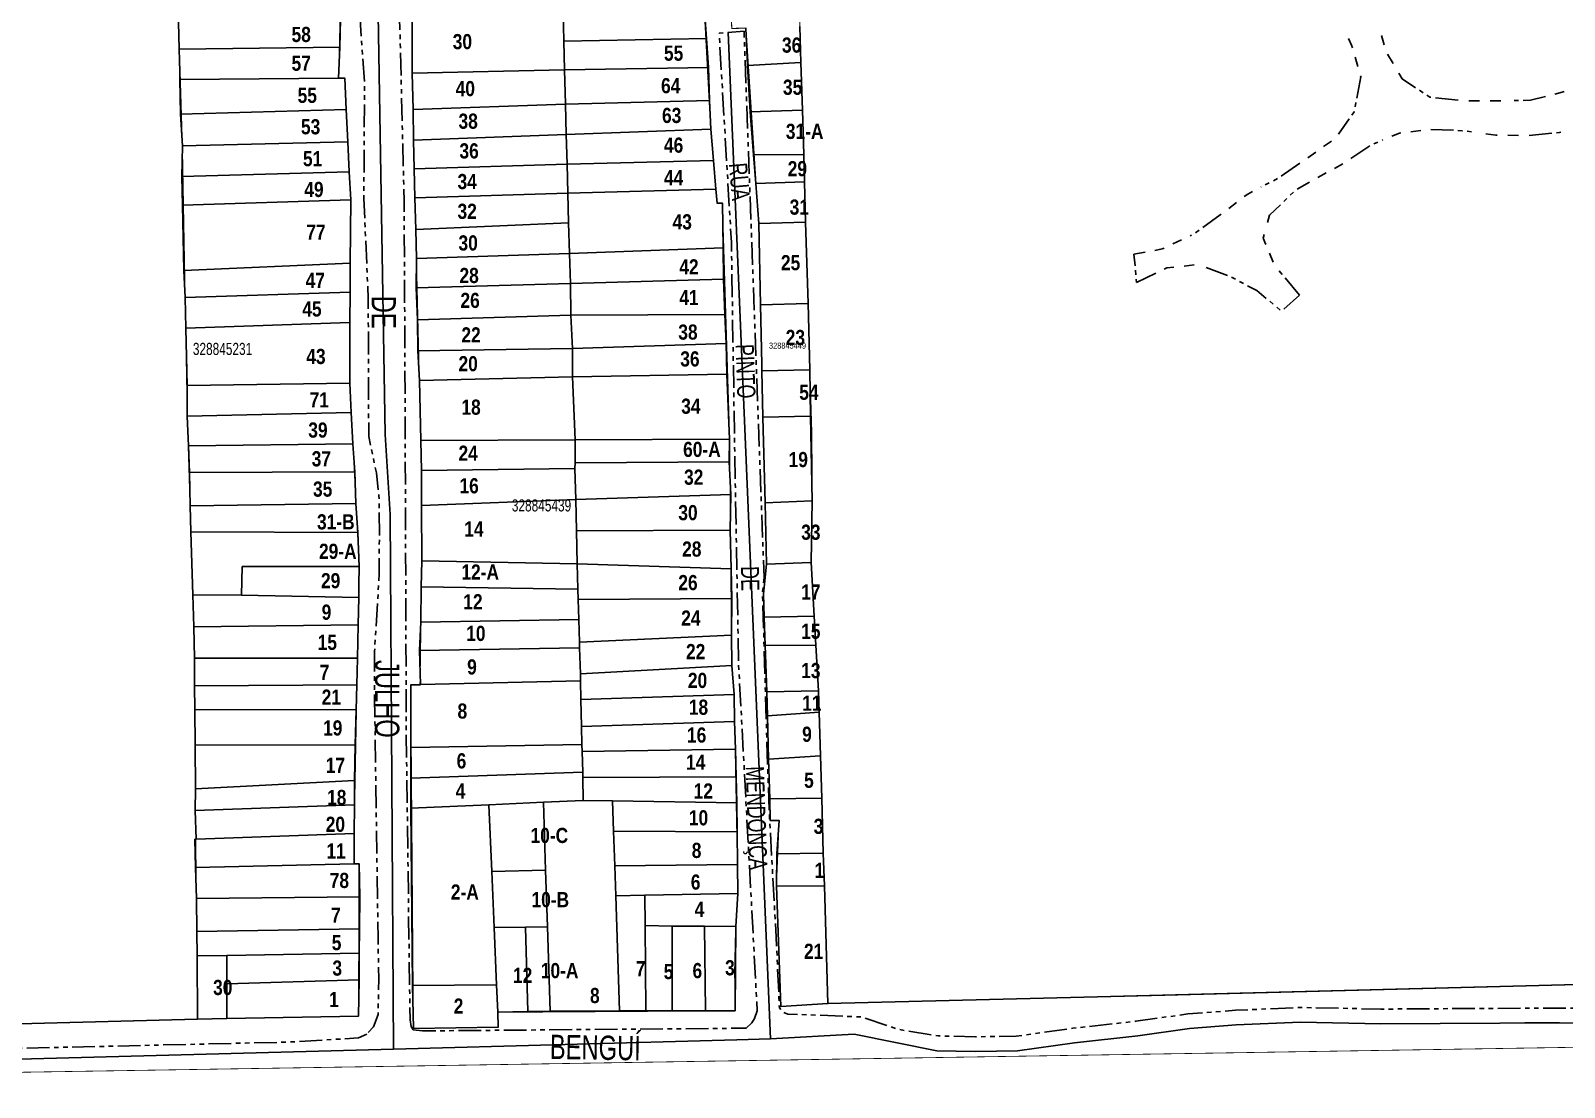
# Model space of a CAD drawing. Extents: x 204381 to 207261, y 4847713 to 4851061.
# Drawn here: x 205369 to 205622, y 4848431.2 to 4848605.4 of the extents above; entities that cross this region are included whole.
import ezdxf
from ezdxf.enums import TextEntityAlignment as Align

# ---------------------------------------------------------------- set-up
doc = ezdxf.new("R2010")
doc.units = 0
doc.header["$LTSCALE"] = 1.5
doc.header["$MEASUREMENT"] = 0
doc.linetypes.add('PHANTOMX2', pattern=[5, 2.5, -0.5, 0.5, -0.5, 0.5, -0.5])
for name, color, linetype in [('CD-MALHA-LOTES', 40, 'CONTINUOUS'), ('CD_TXT_QUADRA', 7, 'CONTINUOUS'), ('LM-LIM-SETOR-FISCAL', 7, 'CONTINUOUS'), ('RU-QUADRAS', 210, 'CONTINUOUS'), ('SV-EIXO-ROD-ESTR', 7, 'CONTINUOUS'), ('SV-EIXO-RUA-N-PAV', 6, 'CONTINUOUS'), ('SV-EST-M-N-PAV', 1, 'PHANTOMX2'), ('SV-RUA-NAO-PAV-S-GUIA-C-GUIA', 7, 'PHANTOMX2'), ('SV-TXT-EST-M-N-PAV', 7, 'CONTINUOUS'), ('SV-TXT-RUA-N-PAV-S-GUIA-C-GUIA', 7, 'CONTINUOUS'), ('Th_NmrPort', 7, 'CONTINUOUS')]:
    doc.layers.add(name, color=color, linetype=linetype)
doc.styles.add('3288-45-2D_TXT$0$ARIAL', font='ARIAL.TTF')
doc.styles.add('ARIAL', font='ARIAL.TTF')
doc.styles.get("Standard").update_dxf_attribs({"font": 'swisscbo.ttf'})
doc.linetypes.add('Limite', pattern='A,20,-3,[130,ltypeshp.shx,S=6.35,R=0,X=0,Y=0],-3,20', length=46)

msp = doc.modelspace()

# ---------------------------------------------------------------- linework, layer by layer
at = {"layer": 'CD-MALHA-LOTES', "linetype": 'Continuous'}
msp.add_line((205396.32, 4848472.1), (205396.15, 4848472.09), dxfattribs=at)
for points in [[(205456.86, 4848608.77), (205456.99, 4848603.72)], [(205480.54, 4848604.14), (205480.13, 4848609.48)], [(205393.42, 4848606.85), (205393.53, 4848602.36)], [(205420.07, 4848602.71), (205420.17, 4848607.27)], [(205431.96, 4848608.1), (205432, 4848598.44)], [(205496.11, 4848600.2), (205495.93, 4848606.14)], [(205480.54, 4848604.14), (205456.99, 4848603.72)], [(205456.99, 4848603.72), (205457.12, 4848598.97)], [(205480.85, 4848599.36), (205480.54, 4848604.14)], [(205487.04, 4848605.87), (205487.31, 4848599.69)], [(205393.53, 4848602.36), (205420.07, 4848602.71)], [(205393.53, 4848602.36), (205393.63, 4848598.66)], [(205419.85, 4848597.6), (205420.07, 4848602.71)], [(205393.63, 4848598.66), (205393.63, 4848597.4)], [(205457.12, 4848598.97), (205432, 4848598.44)], [(205432, 4848598.44), (205432.13, 4848592.46)], [(205457.12, 4848598.97), (205480.85, 4848599.36)], [(205457.26, 4848593.33), (205457.12, 4848598.97)], [(205481.04, 4848593.94), (205480.85, 4848599.36)], [(205496.11, 4848600.2), (205487.31, 4848599.69)], [(205487.31, 4848599.69), (205487.76, 4848592.04)], [(205496.34, 4848592.35), (205496.11, 4848600.2)], [(205393.63, 4848597.4), (205419.85, 4848597.6)], [(205393.63, 4848597.4), (205393.76, 4848591.69)], [(205420.87, 4848597.59), (205419.85, 4848597.6)], [(205421.08, 4848592.41), (205420.87, 4848597.59)], [(205432.13, 4848592.46), (205457.26, 4848593.33)], [(205457.26, 4848593.33), (205481.04, 4848593.94)], [(205457.39, 4848588.32), (205457.26, 4848593.33)], [(205481.22, 4848589.2), (205481.04, 4848593.94)], [(205421.08, 4848592.41), (205393.76, 4848591.69)], [(205393.76, 4848591.69), (205394.07, 4848586.46)], [(205421.34, 4848587.1), (205421.08, 4848592.41)], [(205432.13, 4848592.46), (205432.21, 4848587.37)], [(205496.34, 4848592.35), (205487.76, 4848592.04)], [(205487.76, 4848592.04), (205488.3, 4848584.94)], [(205496.56, 4848584.99), (205496.34, 4848592.35)], [(205432.21, 4848587.37), (205457.39, 4848588.32)], [(205457.39, 4848588.32), (205481.22, 4848589.2)], [(205457.39, 4848588.32), (205457.52, 4848583.42)], [(205481.67, 4848584.01), (205481.22, 4848589.2)], [(205394.07, 4848586.46), (205394, 4848581.38)], [(205394.07, 4848586.46), (205421.34, 4848587.1)], [(205421.59, 4848582.13), (205421.34, 4848587.1)], [(205432.21, 4848587.37), (205432.32, 4848582.66)], [(205432.32, 4848582.66), (205457.52, 4848583.42)], [(205457.52, 4848583.42), (205481.67, 4848584.01)], [(205457.64, 4848578.61), (205457.52, 4848583.42)], [(205482.07, 4848579.29), (205481.67, 4848584.01)], [(205496.56, 4848584.99), (205488.3, 4848584.94)], [(205488.3, 4848584.94), (205488.65, 4848580.24)], [(205496.69, 4848580.48), (205496.56, 4848584.99)], [(205394, 4848581.38), (205421.59, 4848582.13)], [(205394, 4848581.38), (205394.11, 4848576.64)], [(205421.84, 4848577.51), (205421.59, 4848582.13)], [(205432.32, 4848582.66), (205432.44, 4848577.89)], [(205432.44, 4848577.89), (205457.64, 4848578.61)], [(205457.64, 4848578.61), (205482.07, 4848579.29)], [(205457.78, 4848573.75), (205457.64, 4848578.61)], [(205482.3, 4848576.96), (205482.07, 4848579.29)], [(205496.69, 4848580.48), (205488.65, 4848580.24)], [(205488.65, 4848580.24), (205489.14, 4848573.61)], [(205496.88, 4848573.84), (205496.69, 4848580.48)], [(205394.11, 4848576.64), (205421.84, 4848577.51)], [(205394.11, 4848576.64), (205394.32, 4848565.86)], [(205421.75, 4848567.08), (205421.84, 4848577.51)], [(205432.44, 4848577.89), (205432.56, 4848572.65)], [(205483.15, 4848576.98), (205482.3, 4848576.96)], [(205483.29, 4848569.63), (205483.15, 4848576.98)], [(205432.56, 4848572.65), (205457.78, 4848573.75)], [(205457.92, 4848568.69), (205457.78, 4848573.75)], [(205496.88, 4848573.84), (205489.14, 4848573.61)], [(205489.14, 4848573.61), (205489.44, 4848560.2)], [(205497.28, 4848560.44), (205496.88, 4848573.84)], [(205432.56, 4848572.65), (205432.68, 4848567.85)], [(205432.68, 4848567.85), (205457.92, 4848568.69)], [(205483.29, 4848569.63), (205457.92, 4848568.69)], [(205457.92, 4848568.69), (205458.11, 4848563.74)], [(205483.36, 4848564.47), (205483.29, 4848569.63)], [(205394.32, 4848565.86), (205421.75, 4848567.08)], [(205394.32, 4848565.86), (205394.53, 4848561.43)], [(205421.75, 4848562.32), (205421.75, 4848567.08)], [(205432.68, 4848567.85), (205432.66, 4848563.02)], [(205432.66, 4848563.02), (205458.11, 4848563.74)], [(205432.66, 4848563.02), (205432.85, 4848557.77)], [(205458.11, 4848563.74), (205483.36, 4848564.47)], [(205458.17, 4848558.5), (205458.11, 4848563.74)], [(205483.56, 4848558.63), (205483.36, 4848564.47)], [(205394.53, 4848561.43), (205421.75, 4848562.32)], [(205394.53, 4848561.43), (205394.63, 4848556.36)], [(205421.7, 4848557.31), (205421.75, 4848562.32)], [(205497.28, 4848560.44), (205489.44, 4848560.2)], [(205497.59, 4848549.48), (205497.28, 4848560.44)], [(205432.85, 4848557.77), (205458.17, 4848558.5)], [(205458.17, 4848558.5), (205483.56, 4848558.63)], [(205458.43, 4848553.03), (205458.17, 4848558.5)], [(205483.75, 4848553.83), (205483.56, 4848558.63)], [(205489.44, 4848560.2), (205489.66, 4848550.4)], [(205394.63, 4848556.36), (205421.7, 4848557.31)], [(205394.63, 4848556.36), (205394.84, 4848546.89)], [(205421.7, 4848547.32), (205421.7, 4848557.31)], [(205432.85, 4848557.77), (205432.92, 4848552.61)], [(205432.92, 4848552.61), (205458.43, 4848553.03)], [(205458.42, 4848548.35), (205458.43, 4848553.03)], [(205458.43, 4848553.03), (205483.75, 4848553.83)], [(205483.87, 4848548.79), (205483.75, 4848553.83)], [(205432.92, 4848552.61), (205433.16, 4848547.72)], [(205489.66, 4848550.4), (205489.68, 4848549.35)], [(205433.16, 4848547.72), (205458.42, 4848548.35)], [(205458.42, 4848548.35), (205483.87, 4848548.79)], [(205458.88, 4848537.94), (205458.42, 4848548.35)], [(205484.35, 4848538.07), (205483.87, 4848548.79)], [(205497.59, 4848549.48), (205489.68, 4848549.35)], [(205489.68, 4848549.35), (205489.85, 4848541.68)], [(205497.69, 4848541.87), (205497.59, 4848549.48)], [(205394.84, 4848546.89), (205421.7, 4848547.32)], [(205394.84, 4848546.89), (205394.88, 4848541.86)], [(205421.9, 4848542.44), (205421.7, 4848547.32)], [(205433.16, 4848547.72), (205433.4, 4848537.82)], [(205394.88, 4848541.86), (205421.9, 4848542.44)], [(205394.88, 4848541.86), (205395.1, 4848536.98)], [(205422.2, 4848537.31), (205421.9, 4848542.44)], [(205497.69, 4848541.87), (205489.85, 4848541.68)], [(205489.85, 4848541.68), (205490.21, 4848527.54)], [(205497.97, 4848527.88), (205497.69, 4848541.87)], [(205433.4, 4848537.82), (205458.88, 4848537.94)], [(205433.4, 4848537.82), (205433.51, 4848532.91)], [(205458.88, 4848537.94), (205458.87, 4848534.15)], [(205458.88, 4848537.94), (205484.35, 4848538.07)], [(205484.29, 4848534.31), (205484.35, 4848538.07)], [(205395.1, 4848536.98), (205422.2, 4848537.31)], [(205395.1, 4848536.98), (205395.23, 4848532.58)], [(205422.52, 4848532.66), (205422.2, 4848537.31)], [(205395.23, 4848532.58), (205422.52, 4848532.66)], [(205422.71, 4848527.48), (205422.52, 4848532.66)], [(205458.81, 4848533.21), (205433.51, 4848532.91)], [(205433.51, 4848532.91), (205433.53, 4848527.11)], [(205458.87, 4848534.15), (205458.81, 4848533.21)], [(205458.95, 4848528.1), (205458.81, 4848533.21)], [(205458.87, 4848534.15), (205484.29, 4848534.31)], [(205484.56, 4848528.93), (205484.29, 4848534.31)], [(205395.23, 4848532.58), (205395.34, 4848527.08)], [(205433.53, 4848527.11), (205458.95, 4848528.1)], [(205484.56, 4848528.93), (205458.95, 4848528.1)], [(205458.95, 4848528.1), (205459.08, 4848522.92)], [(205484.46, 4848523.07), (205484.56, 4848528.93)], [(205497.97, 4848527.88), (205490.21, 4848527.54)], [(205490.21, 4848527.54), (205490.43, 4848517.43)], [(205497.79, 4848517.73), (205497.97, 4848527.88)], [(205395.34, 4848527.08), (205422.71, 4848527.48)], [(205395.34, 4848527.08), (205395.49, 4848522.78)], [(205423.02, 4848522.67), (205422.71, 4848527.48)], [(205433.53, 4848527.11), (205433.57, 4848517.98)], [(205395.49, 4848522.78), (205423.02, 4848522.67)], [(205395.78, 4848512.37), (205395.49, 4848522.78)], [(205423.02, 4848522.67), (205423.24, 4848517.06)], [(205484.46, 4848523.07), (205459.08, 4848522.92)], [(205459.08, 4848522.92), (205459.22, 4848517.48)], [(205484.61, 4848516.68), (205484.46, 4848523.07)], [(205433.57, 4848517.98), (205433.45, 4848513.69)], [(205459.22, 4848517.48), (205433.57, 4848517.98)], [(205459.22, 4848517.48), (205484.61, 4848516.68)], [(205459.33, 4848513.3), (205459.22, 4848517.48)], [(205490.43, 4848517.43), (205489.94, 4848512.56)], [(205490.43, 4848517.43), (205497.79, 4848517.73)], [(205498.3, 4848508.86), (205497.79, 4848517.73)], [(205403.93, 4848517.05), (205403.81, 4848512.33)], [(205423.24, 4848517.06), (205403.93, 4848517.05)], [(205423.17, 4848514.04), (205423.24, 4848517.06)], [(205484.73, 4848511.76), (205484.61, 4848516.68)], [(205403.81, 4848512.33), (205395.78, 4848512.37)], [(205395.78, 4848512.37), (205395.96, 4848507.12)], [(205423.17, 4848511.96), (205423.17, 4848514.04)], [(205433.45, 4848513.69), (205433.42, 4848507.87)], [(205433.45, 4848513.69), (205459.33, 4848513.3)], [(205459.33, 4848513.3), (205459.37, 4848511.61)], [(205489.94, 4848512.56), (205490.07, 4848508.72)], [(205403.81, 4848512.33), (205423.17, 4848511.96)], [(205423.07, 4848507.46), (205423.17, 4848511.96)], [(205459.37, 4848511.61), (205484.73, 4848511.76)], [(205459.48, 4848508.31), (205459.37, 4848511.61)], [(205484.65, 4848505.72), (205484.73, 4848511.76)], [(205395.96, 4848507.12), (205423.07, 4848507.46)], [(205422.94, 4848501.93), (205423.07, 4848507.46)], [(205433.42, 4848507.87), (205433.19, 4848503.22)], [(205433.42, 4848507.87), (205459.48, 4848508.31)], [(205459.48, 4848508.31), (205459.56, 4848504.6)], [(205498.3, 4848508.86), (205490.07, 4848508.72)], [(205490.07, 4848508.72), (205490.22, 4848504.01)], [(205498.58, 4848504.07), (205498.3, 4848508.86)], [(205395.96, 4848507.12), (205396.06, 4848501.97)], [(205484.65, 4848505.72), (205459.56, 4848504.6)], [(205484.69, 4848500.75), (205484.65, 4848505.72)], [(205459.58, 4848503.66), (205433.19, 4848503.22)], [(205433.19, 4848503.22), (205433.33, 4848497.58)], [(205459.56, 4848504.6), (205459.58, 4848503.66)], [(205459.58, 4848503.66), (205459.72, 4848499.34)], [(205498.58, 4848504.07), (205490.22, 4848504.01)], [(205490.22, 4848504.01), (205490.47, 4848496.41)], [(205499.01, 4848496.58), (205498.58, 4848504.07)], [(205396.06, 4848501.97), (205396.05, 4848497.37)], [(205396.06, 4848501.97), (205422.94, 4848501.93)], [(205422.84, 4848497.57), (205422.94, 4848501.93)], [(205459.72, 4848499.34), (205484.69, 4848500.75)], [(205485.09, 4848495.98), (205484.69, 4848500.75)], [(205396.05, 4848497.37), (205422.84, 4848497.57)], [(205396.05, 4848497.37), (205396.11, 4848493.5)], [(205422.75, 4848493.4), (205422.84, 4848497.57)], [(205433.33, 4848497.58), (205431.74, 4848497.53)], [(205431.74, 4848497.53), (205431.75, 4848487.23)], [(205433.33, 4848497.58), (205459.72, 4848498.21)], [(205459.72, 4848499.34), (205459.72, 4848498.21)], [(205459.72, 4848498.21), (205459.8, 4848495.11)], [(205485.09, 4848495.98), (205459.8, 4848495.11)], [(205459.8, 4848495.11), (205459.91, 4848490.68)], [(205485.17, 4848491.52), (205485.09, 4848495.98)], [(205490.47, 4848496.41), (205499.01, 4848496.58)], [(205490.47, 4848496.41), (205490.6, 4848492.41)], [(205499.11, 4848493.03), (205499.01, 4848496.58)], [(205396.11, 4848493.5), (205422.75, 4848493.4)], [(205396.11, 4848493.5), (205396.16, 4848487.59)], [(205422.59, 4848487.64), (205422.75, 4848493.4)], [(205499.11, 4848493.03), (205490.6, 4848492.41)], [(205490.6, 4848492.41), (205490.74, 4848485.29)], [(205499.33, 4848485.84), (205499.11, 4848493.03)], [(205459.91, 4848490.68), (205485.17, 4848491.52)], [(205459.99, 4848487.73), (205459.91, 4848490.68)], [(205485.3, 4848486.96), (205485.17, 4848491.52)], [(205396.16, 4848487.59), (205422.59, 4848487.64)], [(205396.24, 4848480.4), (205396.16, 4848487.59)], [(205422.59, 4848487.64), (205422.47, 4848481.77)], [(205431.75, 4848487.23), (205459.99, 4848487.73)], [(205431.75, 4848487.23), (205431.76, 4848482.18)], [(205459.99, 4848487.73), (205460.02, 4848486.53)], [(205460.02, 4848486.53), (205485.3, 4848486.96)], [(205460.11, 4848483.14), (205460.02, 4848486.53)], [(205485.3, 4848486.96), (205485.45, 4848482.37)], [(205499.33, 4848485.84), (205490.74, 4848485.29)], [(205490.74, 4848485.29), (205490.97, 4848478.72)], [(205499.54, 4848478.88), (205499.33, 4848485.84)], [(205431.76, 4848482.18), (205460.11, 4848483.14)], [(205431.76, 4848482.18), (205431.77, 4848477.18)], [(205460.13, 4848482.26), (205460.11, 4848483.14)], [(205485.45, 4848482.37), (205460.13, 4848482.26)], [(205460.13, 4848482.26), (205460.2, 4848478.47)], [(205485.51, 4848478.09), (205485.45, 4848482.37)], [(205396.24, 4848480.4), (205396.16, 4848476.8)], [(205422.47, 4848481.77), (205396.24, 4848480.4)], [(205422.44, 4848477.77), (205422.47, 4848481.77)], [(205396.16, 4848476.8), (205422.44, 4848477.77)], [(205422.4, 4848473.01), (205422.44, 4848477.77)], [(205431.77, 4848477.18), (205444.65, 4848477.75)], [(205431.77, 4848477.18), (205432.03, 4848447.95)], [(205453.63, 4848478.17), (205444.65, 4848477.75)], [(205444.65, 4848477.75), (205445.14, 4848466.75)], [(205453.63, 4848478.17), (205460.2, 4848478.47)], [(205453.96, 4848466.96), (205453.63, 4848478.17)], [(205460.2, 4848478.47), (205465.05, 4848478.39)], [(205485.51, 4848478.09), (205465.05, 4848478.39)], [(205465.05, 4848478.39), (205465.21, 4848473.42)], [(205485.59, 4848473.3), (205485.51, 4848478.09)], [(205490.97, 4848478.72), (205499.54, 4848478.88)], [(205490.97, 4848478.72), (205491.05, 4848475.2)], [(205499.8, 4848469.77), (205499.54, 4848478.88)], [(205396.16, 4848476.8), (205396.32, 4848472.1)], [(205491.05, 4848475.2), (205492.51, 4848475.19)], [(205492.51, 4848475.19), (205492.14, 4848469.66)], [(205396.15, 4848472.09), (205396.24, 4848467.44)], [(205422.4, 4848473.01), (205396.32, 4848472.1)], [(205422.4, 4848468.03), (205422.4, 4848473.01)], [(205465.21, 4848473.42), (205485.59, 4848473.3)], [(205465.21, 4848473.42), (205465.4, 4848467.7)], [(205485.67, 4848467.91), (205485.59, 4848473.3)], [(205492.14, 4848469.66), (205492.06, 4848464.35)], [(205499.8, 4848469.77), (205492.14, 4848469.66)], [(205499.97, 4848464.42), (205499.8, 4848469.77)], [(205396.24, 4848467.44), (205422.4, 4848468.03)], [(205396.24, 4848467.44), (205396.39, 4848462.29)], [(205423.21, 4848468.04), (205422.4, 4848468.03)], [(205423.34, 4848462.61), (205423.21, 4848468.04)], [(205445.14, 4848466.75), (205453.96, 4848466.96)], [(205454.29, 4848457.65), (205453.96, 4848466.96)], [(205465.4, 4848467.7), (205485.67, 4848467.91)], [(205465.4, 4848467.7), (205465.56, 4848462.76)], [(205485.72, 4848463.11), (205485.67, 4848467.91)], [(205445.14, 4848466.75), (205445.51, 4848457.55)], [(205499.97, 4848464.42), (205492.06, 4848464.35)], [(205492.06, 4848464.35), (205492.78, 4848444.5)], [(205500.57, 4848444.97), (205499.97, 4848464.42)], [(205423.34, 4848462.61), (205396.39, 4848462.29)], [(205396.39, 4848462.29), (205396.43, 4848456.85)], [(205423.28, 4848457.32), (205423.34, 4848462.61)], [(205470.35, 4848462.84), (205465.56, 4848462.76)], [(205465.56, 4848462.76), (205466.17, 4848443.79)], [(205485.72, 4848463.11), (205470.35, 4848462.84)], [(205470.35, 4848462.84), (205470.39, 4848457.87)], [(205485.36, 4848457.7), (205485.72, 4848463.11)], [(205396.43, 4848456.85), (205423.28, 4848457.32)], [(205396.43, 4848456.85), (205396.5, 4848452.84)], [(205423.21, 4848453.31), (205423.28, 4848457.32)], [(205450.68, 4848457.6), (205445.51, 4848457.55)], [(205445.51, 4848457.55), (205445.9, 4848448.09)], [(205454.29, 4848457.65), (205450.68, 4848457.6)], [(205450.68, 4848457.6), (205451.06, 4848443.68)], [(205454.72, 4848443.71), (205454.29, 4848457.65)], [(205470.39, 4848457.87), (205470.51, 4848443.79)], [(205474.84, 4848457.75), (205470.39, 4848457.87)], [(205474.84, 4848457.75), (205474.85, 4848443.78)], [(205480.2, 4848457.75), (205474.84, 4848457.75)], [(205485.36, 4848457.7), (205480.2, 4848457.75)], [(205480.2, 4848457.75), (205480.38, 4848443.77)], [(205485.28, 4848443.8), (205485.36, 4848457.7)], [(205401.38, 4848452.93), (205396.5, 4848452.84)], [(205396.5, 4848452.84), (205396.55, 4848442.43)], [(205423.21, 4848453.31), (205401.38, 4848452.93)], [(205401.4, 4848448.25), (205401.38, 4848452.93)], [(205423.22, 4848448.87), (205423.21, 4848453.31)], [(205401.4, 4848448.25), (205423.22, 4848448.87)], [(205401.42, 4848442.52), (205401.4, 4848448.25)], [(205423.13, 4848442.92), (205423.22, 4848448.87)], [(205432.03, 4848447.95), (205445.9, 4848448.09)], [(205432.03, 4848447.95), (205432.18, 4848440.86)], [(205445.9, 4848448.09), (205446.09, 4848443.55)], [(205634.89, 4848448.42), (205556.14, 4848446.34)], [(205492.78, 4848444.5), (205500.57, 4848444.97)], [(205556.14, 4848446.34), (205500.57, 4848444.97)], [(205396.55, 4848442.43), (205299.75, 4848439.88)], [(205396.55, 4848442.43), (205401.42, 4848442.52)], [(205401.42, 4848442.52), (205423.13, 4848442.92)], [(205446.09, 4848443.55), (205451.06, 4848443.68)], [(205446.19, 4848441.08), (205446.09, 4848443.55)], [(205451.06, 4848443.68), (205454.72, 4848443.71)], [(205466.17, 4848443.79), (205454.72, 4848443.71)], [(205466.17, 4848443.79), (205470.51, 4848443.79)], [(205470.51, 4848443.79), (205474.85, 4848443.78)], [(205474.85, 4848443.78), (205480.38, 4848443.77)], [(205480.38, 4848443.77), (205485.28, 4848443.8)], [(205432.18, 4848440.86), (205446.19, 4848441.08)]]:
    msp.add_lwpolyline(points, dxfattribs=at)
at = {"layer": 'LM-LIM-SETOR-FISCAL', "linetype": 'Limite', "ltscale": 0.1, "const_width": 0.13, "flags": 128}
msp.add_lwpolyline([(206960.49, 4848346.74), (206519.68, 4848013.26), (206524.96, 4848001.52), (206186.17, 4847750.07), (206137.65, 4847714.77), (206055.88, 4847783.52), (206022.18, 4847808.19), (206018.12, 4847816.07), (206019.95, 4847830.66), (206053.3, 4847836.03), (206059.06, 4847868.43), (206040.45, 4847926.27), (206039.82, 4847951.17), (206026.44, 4847964.39), (205980.98, 4848000.04), (205948.86, 4848053.95), (205885.79, 4848047.59), (205885.38, 4848100.28), (205758.68, 4848087.81), (205748.41, 4848134.36), (205855.06, 4848144.19), (205857.54, 4848167.98), (205826.48, 4848206.22), (205791.25, 4848260.92), (205756.8, 4848299.01), (205692.97, 4848280.46), (205710.22, 4848439.16), (205051.32, 4848428.57), (204677.84, 4848416.25), (204661.89, 4848420.75), (204677.59, 4848456.68), (204685.73, 4848493.72), (204687.66, 4848576.43), (204676.79, 4848658.68), (204674.85, 4848798.87), (204665.61, 4849337.36), (204658.49, 4849545.69), (204657.02, 4849545.63), (204645.12, 4849704.28), (204643.71, 4849869.24), (204651.14, 4849927.22), (204647.62, 4849990.33), (204636.26, 4850264.54), (204381.83, 4850909.69), (204986.84, 4850806.73), (205140.83, 4850787.35), (205201.03, 4850796.27), (205245.63, 4850823.19), (205310.25, 4850896.98), (205324.08, 4850905.65), (205327.72, 4850908.15), (205339.74, 4850916.46), (205358.28, 4850945.44), (205381.54, 4850978.24), (205458.47, 4851060.64), (205958.1, 4850305), (206256.21, 4850261.19), (206296.36, 4850246.47), (206381.84, 4850187.26), (206402.35, 4850183.32), (206465.45, 4850155.1), (206438.69, 4850087.64), (206416.16, 4850016.08), (206422.43, 4850015.06), (206376.86, 4849879.93), (206318.97, 4849888.04), (206311.32, 4849828.25), (206177.89, 4849842.97), (206161.27, 4849779.77), (206627.66, 4849358.82), (206746.45, 4849445.1), (206955.53, 4849187.19), (207019.34, 4849111.98), (207025.31, 4849104.91), (207033.93, 4849094.44), (207048.4, 4849077.1), (207039.09, 4849069.24), (207026.18, 4849059.14), (207002.58, 4849038.25), (206981.71, 4849023.09), (206966.26, 4849011.39), (206958.44, 4849004.76), (206968.98, 4848989.87), (206978.67, 4848976.02), (207002.49, 4848944.75), (207008.79, 4848936.89), (207034.07, 4848905.39), (207054.15, 4848879.42), (207075.28, 4848852.41), (207089.04, 4848833.89), (207099.68, 4848804.07), (207108.98, 4848791.97), (207114.21, 4848785.08), (207138.58, 4848756.16), (207148.67, 4848740.27), (207162.16, 4848719.72), (207199.66, 4848661.86), (207214.13, 4848640.25), (207233.64, 4848611.27), (207250.42, 4848586.92), (207261.26, 4848571.24), (207169.66, 4848504.88), (207140.72, 4848483.45), (207106.7, 4848455.88), (207093.59, 4848446.09), (207051.18, 4848413.73)], close=True, dxfattribs=at)
at = {"layer": 'RU-QUADRAS', "color": 6, "linetype": 'Continuous', "const_width": 0.18}
for points in [[(205431, 4848645.77), (205502.58, 4848645.77), (205443.95, 4848757.36), (205812.44, 4849031.16), (205902.75, 4848900.82), (206052.55, 4848698.19), (206050.61, 4848681.88), (205796.21, 4848487.69), (205723.11, 4848434.67), (205693.73, 4848443.07), (205670.24, 4848447.66), (205634.89, 4848448.42), (205500.57, 4848444.97), (205499.01, 4848496.58), (205497.79, 4848517.73, 0.017663), (205497.59, 4848549.48), (205495.53, 4848619.75), (205431.87, 4848617.66)], [(205431.74, 4848497.53), (205433.27, 4848497.5), (205433.57, 4848517.98), (205433.51, 4848532.91), (205432.09, 4848592.45), (205431.87, 4848617.66), (205479.93, 4848619.19), (205480.13, 4848609.48), (205481.22, 4848589.2), (205482.3, 4848576.96), (205483.15, 4848576.98), (205484.35, 4848538.07), (205484.69, 4848500.75), (205485.09, 4848495.98), (205485.72, 4848463.11, 0.030354), (205485.28, 4848443.8), (205446.09, 4848443.55), (205446.19, 4848441.08), (205432.18, 4848440.86)], [(205483.93, 4848619.35), (205495.53, 4848619.75), (205497.59, 4848549.48, -0.017663), (205497.79, 4848517.73), (205499.01, 4848496.58), (205500.57, 4848444.97), (205492.78, 4848444.5), (205492.06, 4848464.35), (205492.51, 4848475.19), (205491.05, 4848475.2), (205489.94, 4848512.56), (205490.42, 4848517.81), (205489.14, 4848573.61), (205487.04, 4848605.87), (205484.71, 4848605.79)]]:
    msp.add_lwpolyline(points, format="xyb", close=True, dxfattribs=at)
msp.add_lwpolyline([(205297.86, 4848961.02, 0.00551), (205387.99, 4848840.64), (205393.06, 4848619.67), (205394.07, 4848586.46), (205394.88, 4848541.86), (205395.96, 4848507.12), (205396.55, 4848442.43), (204866.14, 4848428.51)], format="xyb", dxfattribs=at)
msp.add_lwpolyline([(205420.39, 4848620.71), (205419.85, 4848597.58), (205420.87, 4848597.59), (205421.84, 4848577.51), (205421.69, 4848547.5), (205423.24, 4848517.05), (205422.4, 4848473.01), (205422.4, 4848468.03), (205423.21, 4848468.04), (205423.13, 4848442.92), (205396.55, 4848442.43), (205395.96, 4848507.12), (205394.88, 4848541.86), (205394.07, 4848586.46), (205393.06, 4848619.67)], dxfattribs=at)
at = {"layer": 'SV-EIXO-ROD-ESTR', "flags": 128}
msp.add_lwpolyline([(205352.64, 4848435.41), (205428.88, 4848437.47), (205485.52, 4848439.01), (205491.09, 4848439.17), (205504.9, 4848439.92), (205518.5, 4848437.21), (205524.89, 4848437.07), (205531.83, 4848437.16), (205541.24, 4848438.49), (205551.69, 4848439.66), (205560.19, 4848440.86), (205567.92, 4848441.45), (205578.52, 4848441.91), (205591.77, 4848441.65), (205621.19, 4848441.83), (205615.5, 4848441.8), (205626.08, 4848441.76), (205652.09, 4848442.43), (205661.46, 4848442.39), (205666.12, 4848442.37), (205671.16, 4848442.4), (205681.84, 4848440.86)], dxfattribs=at)
msp.add_lwpolyline([(205352.64, 4848435.41), (205428.88, 4848437.47), (205485.52, 4848439.01), (205491.09, 4848439.17), (205504.9, 4848439.92), (205518.5, 4848437.21), (205524.89, 4848437.07), (205531.83, 4848437.16), (205541.24, 4848438.49), (205551.69, 4848439.66), (205560.19, 4848440.86), (205567.92, 4848441.45), (205578.52, 4848441.91), (205591.77, 4848441.65), (205621.19, 4848441.83), (205615.5, 4848441.8), (205626.08, 4848441.76), (205652.09, 4848442.43), (205661.46, 4848442.39), (205666.12, 4848442.37), (205671.16, 4848442.4), (205681.84, 4848440.86)], dxfattribs=at)
at = {"layer": 'SV-EIXO-RUA-N-PAV', "flags": 128}
for points in [[(205420.59, 4848774.81), (205422.73, 4848719.05), (205423.79, 4848704.11), (205422.46, 4848695.85), (205421.93, 4848680.91), (205423.79, 4848637.56), (205426.19, 4848618.08), (205427.53, 4848538.86), (205428.33, 4848525.65), (205428.88, 4848437.47)], [(205420.59, 4848774.81), (205422.73, 4848719.05), (205423.79, 4848704.11), (205422.46, 4848695.85), (205421.93, 4848680.91), (205423.79, 4848637.56), (205426.19, 4848618.08), (205427.53, 4848538.86), (205428.33, 4848525.65), (205428.88, 4848437.47)], [(205484.08, 4848605.15), (205491.09, 4848439.17)], [(205484.08, 4848605.15), (205491.09, 4848439.17)]]:
    msp.add_lwpolyline(points, dxfattribs=at)
at = {"layer": 'SV-EST-M-N-PAV', "flags": 128}
for points in [[(205682.18, 4848443.26), (205671.32, 4848444.83), (205666.12, 4848444.79), (205652.06, 4848444.86), (205626.05, 4848444.19), (205615.5, 4848444.22), (205605.34, 4848444.16), (205591.79, 4848444.07), (205578.49, 4848444.34), (205567.78, 4848443.87), (205559.93, 4848443.27), (205551.38, 4848442.07), (205540.94, 4848440.9), (205531.64, 4848439.59), (205524.9, 4848439.5), (205518.73, 4848439.64), (205512.22, 4848440.72), (205506.1, 4848442.78), (205493.96, 4848443.25)], [(205682.18, 4848443.26), (205671.32, 4848444.83), (205666.12, 4848444.79), (205652.06, 4848444.86), (205626.05, 4848444.19), (205615.5, 4848444.22), (205605.34, 4848444.16), (205591.79, 4848444.07), (205578.49, 4848444.34), (205567.78, 4848443.87), (205559.93, 4848443.27), (205551.38, 4848442.07), (205540.94, 4848440.9), (205531.64, 4848439.59), (205524.9, 4848439.5), (205518.73, 4848439.64), (205512.22, 4848440.72), (205506.1, 4848442.78), (205493.96, 4848443.25)], [(205488, 4848441.79), (205487.1, 4848440.92), (205433.68, 4848440.47), (205432.13, 4848440.67)], [(205488, 4848441.79), (205487.1, 4848440.92), (205433.68, 4848440.47), (205432.13, 4848440.67)], [(205424.49, 4848439.93), (205423.1, 4848439.31), (205411.64, 4848438.63), (205354, 4848437.3), (205352.3, 4848437.3)], [(205424.49, 4848439.93), (205423.1, 4848439.31), (205411.64, 4848438.63), (205354, 4848437.3), (205352.3, 4848437.3)]]:
    msp.add_lwpolyline(points, dxfattribs=at)
at = {"layer": 'SV-RUA-NAO-PAV-S-GUIA-C-GUIA', "flags": 128}
for points in [[(205422.11, 4848645.72), (205422.17, 4848644.75), (205422.1, 4848631.35), (205422.86, 4848615.19), (205424.11, 4848596.73), (205424.01, 4848577.77), (205424.73, 4848561.17), (205424.81, 4848538.51), (205426.07, 4848532.5), (205426.5, 4848528.7), (205426.53, 4848526.28), (205426.57, 4848522.34), (205426.53, 4848515.79), (205426.26, 4848510.99), (205425.77, 4848503.09), (205425.78, 4848495.44), (205426.35, 4848455.73), (205426.46, 4848448.98), (205426.35, 4848443.19), (205425.58, 4848441.17), (205424.49, 4848439.93)], [(205422.11, 4848645.72), (205422.17, 4848644.75), (205422.1, 4848631.35), (205422.86, 4848615.19), (205424.11, 4848596.73), (205424.01, 4848577.77), (205424.73, 4848561.17), (205424.81, 4848538.51), (205426.07, 4848532.5), (205426.5, 4848528.7), (205426.53, 4848526.28), (205426.57, 4848522.34), (205426.53, 4848515.79), (205426.26, 4848510.99), (205425.77, 4848503.09), (205425.78, 4848495.44), (205426.35, 4848455.73), (205426.46, 4848448.98), (205426.35, 4848443.19), (205425.58, 4848441.17), (205424.49, 4848439.93)], [(205432.13, 4848440.67), (205431.82, 4848441.21), (205431.62, 4848442.31), (205431, 4848490.07), (205430.88, 4848526.32), (205430.84, 4848536.43), (205430.66, 4848577.35), (205429.79, 4848611.96), (205429.49, 4848619.97), (205428.08, 4848628.24)], [(205432.13, 4848440.67), (205431.82, 4848441.21), (205431.62, 4848442.31), (205431, 4848490.07), (205430.88, 4848526.32), (205430.84, 4848536.43), (205430.66, 4848577.35), (205429.79, 4848611.96), (205429.49, 4848619.97), (205428.08, 4848628.24)], [(205488, 4848441.79), (205488.44, 4848442.52), (205488.87, 4848443.81), (205488.81, 4848445.27), (205488.01, 4848460.28), (205485.82, 4848501.03), (205485.16, 4848537.3), (205484.64, 4848570.56), (205482.62, 4848605.02), (205486.72, 4848605.36), (205489.6, 4848526.99), (205490.03, 4848515.23), (205489.77, 4848512.61), (205490.55, 4848486.17), (205490.93, 4848475.74), (205492.02, 4848455.93), (205492.49, 4848445.89), (205492.56, 4848444.26), (205493.18, 4848443.56), (205493.96, 4848443.25)], [(205488, 4848441.79), (205488.44, 4848442.52), (205488.87, 4848443.81), (205488.81, 4848445.27), (205488.01, 4848460.28), (205485.82, 4848501.03), (205485.16, 4848537.3), (205484.64, 4848570.56), (205482.62, 4848605.02), (205486.72, 4848605.36), (205489.6, 4848526.99), (205490.03, 4848515.23), (205489.77, 4848512.61), (205490.55, 4848486.17), (205490.93, 4848475.74), (205492.02, 4848455.93), (205492.49, 4848445.89), (205492.56, 4848444.26), (205493.18, 4848443.56), (205493.96, 4848443.25)], [(205586.42, 4848604.13), (205586.93, 4848603.07), (205587.07, 4848602.62)], [(205586.42, 4848604.13), (205586.93, 4848603.07), (205587.07, 4848602.62)], [(205592.3, 4848603.11), (205591.9, 4848604.65)], [(205592.3, 4848603.11), (205591.9, 4848604.65)], [(205587.51, 4848601.08), (205587.95, 4848599.55)], [(205587.51, 4848601.08), (205587.95, 4848599.55)], [(205593.8, 4848600), (205592.86, 4848601.58)], [(205593.8, 4848600), (205592.86, 4848601.58)], [(205604.5, 4848593.98), (205599.84, 4848594.47), (205595.3, 4848597.49), (205594.64, 4848598.6)], [(205604.5, 4848593.98), (205599.84, 4848594.47), (205595.3, 4848597.49), (205594.64, 4848598.6)], [(205588.4, 4848598.01), (205588.46, 4848597.81), (205587.38, 4848592.07), (205584.81, 4848588.34)], [(205588.4, 4848598.01), (205588.46, 4848597.81), (205587.38, 4848592.07), (205584.81, 4848588.34)], [(205608.07, 4848593.88), (205606.3, 4848593.89)], [(205608.07, 4848593.88), (205606.3, 4848593.89)], [(205611.59, 4848593.88), (205610.83, 4848593.87), (205609.83, 4848593.87)], [(205611.59, 4848593.88), (205610.83, 4848593.87), (205609.83, 4848593.87)], [(205618.91, 4848594.57), (205616.48, 4848593.95), (205613.34, 4848593.91)], [(205618.91, 4848594.57), (205616.48, 4848593.95), (205613.34, 4848593.91)], [(205622, 4848595.41), (205621.69, 4848595.28), (205620.47, 4848594.97)], [(205622, 4848595.41), (205621.69, 4848595.28), (205620.47, 4848594.97)], [(205593.57, 4848588.01), (205594.86, 4848588.53), (205595.05, 4848588.56)], [(205593.57, 4848588.01), (205594.86, 4848588.53), (205595.05, 4848588.56)], [(205596.71, 4848588.77), (205598.36, 4848588.98)], [(205596.71, 4848588.77), (205598.36, 4848588.98)], [(205600, 4848589.16), (205605.16, 4848588.94), (205607.18, 4848588.68)], [(205600, 4848589.16), (205605.16, 4848588.94), (205607.18, 4848588.68)], [(205609.07, 4848588.44), (205610.75, 4848588.22), (205610.94, 4848588.22)], [(205609.07, 4848588.44), (205610.75, 4848588.22), (205610.94, 4848588.22)], [(205616.25, 4848588.16), (205621.26, 4848588.63), (205621.84, 4848588.78)], [(205616.25, 4848588.16), (205621.26, 4848588.63), (205621.84, 4848588.78)], [(205583.61, 4848587.23), (205582.32, 4848586.31)], [(205583.61, 4848587.23), (205582.32, 4848586.31)], [(205586.82, 4848584.37), (205590.15, 4848586.6), (205592.12, 4848587.41)], [(205586.82, 4848584.37), (205590.15, 4848586.6), (205592.12, 4848587.41)], [(205612.71, 4848588.19), (205614.48, 4848588.17)], [(205612.71, 4848588.19), (205614.48, 4848588.17)], [(205578.43, 4848583.56), (205575.02, 4848581.21), (205571.98, 4848579.62)], [(205578.43, 4848583.56), (205575.02, 4848581.21), (205571.98, 4848579.62)], [(205581.02, 4848585.39), (205579.73, 4848584.47)], [(205581.02, 4848585.39), (205579.73, 4848584.47)], [(205584.13, 4848582.73), (205585.5, 4848583.5)], [(205584.13, 4848582.73), (205585.5, 4848583.5)], [(205581.38, 4848581.21), (205582.76, 4848581.97)], [(205581.38, 4848581.21), (205582.76, 4848581.97)], [(205570.59, 4848578.89), (205569.81, 4848578.48), (205569.25, 4848578.06)], [(205570.59, 4848578.89), (205569.81, 4848578.48), (205569.25, 4848578.06)], [(205573.06, 4848573.81), (205573.38, 4848575), (205577.78, 4848579.2), (205580.01, 4848580.44)], [(205573.06, 4848573.81), (205573.38, 4848575), (205577.78, 4848579.2), (205580.01, 4848580.44)], [(205567.98, 4848577.09), (205566.71, 4848576.13)], [(205567.98, 4848577.09), (205566.71, 4848576.13)], [(205565.44, 4848575.16), (205565.29, 4848575.05), (205560.77, 4848571.82), (205560.3, 4848571.6)], [(205565.44, 4848575.16), (205565.29, 4848575.05), (205560.77, 4848571.82), (205560.3, 4848571.6)], [(205558.88, 4848570.93), (205557.46, 4848570.26)], [(205558.88, 4848570.93), (205557.46, 4848570.26)], [(205572.8, 4848570.18), (205572.38, 4848571.2), (205572.53, 4848571.8)], [(205572.8, 4848570.18), (205572.38, 4848571.2), (205572.53, 4848571.8)], [(205552.87, 4848568.9), (205551.05, 4848568.56), (205551.48, 4848563.9)], [(205552.87, 4848568.9), (205551.05, 4848568.56), (205551.48, 4848563.9)], [(205556.04, 4848569.59), (205555.71, 4848569.44), (205554.47, 4848569.2)], [(205556.04, 4848569.59), (205555.71, 4848569.44), (205554.47, 4848569.2)], [(205573.99, 4848567.26), (205573.39, 4848568.72)], [(205573.99, 4848567.26), (205573.39, 4848568.72)], [(205556.04, 4848566.11), (205556.49, 4848566.33), (205557.63, 4848566.45)], [(205556.04, 4848566.11), (205556.49, 4848566.33), (205557.63, 4848566.45)], [(205559.3, 4848566.62), (205560.98, 4848566.79)], [(205559.3, 4848566.62), (205560.98, 4848566.79)], [(205562.94, 4848566.38), (205566.83, 4848564.94), (205571.32, 4848562.57), (205575.38, 4848559.2), (205578.38, 4848561.8)], [(205562.94, 4848566.38), (205566.83, 4848564.94), (205571.32, 4848562.57), (205575.38, 4848559.2), (205578.38, 4848561.8)], [(205578.38, 4848561.8), (205574.89, 4848565.96)], [(205578.38, 4848561.8), (205574.89, 4848565.96)], [(205551.48, 4848563.9), (205554.63, 4848565.43)], [(205551.48, 4848563.9), (205554.63, 4848565.43)]]:
    msp.add_lwpolyline(points, dxfattribs=at)

# ---------------------------------------------------------------- texts
at = {"layer": 'CD_TXT_QUADRA', "color": 7, "linetype": 'Continuous', "style": 'ARIAL', "width": 0.7}
for s, height, p in [('328845231', 2, (205395.8, 4848551.95)), ('328845449', 1, (205490.84, 4848552.99)), ('328845439', 2, (205448.42, 4848526.14))]:
    msp.add_text(s, height=height, dxfattribs=at).set_placement(p)
at = {"layer": 'SV-TXT-EST-M-N-PAV', "style": 'ARIAL', "width": 0.7}
msp.add_text('BENGUÍ', height=4, rotation=359, dxfattribs=at).set_placement((205454.66, 4848435.86))
at = {"layer": 'SV-TXT-RUA-N-PAV-S-GUIA-C-GUIA', "width": 0.7}
for s, height, rotation, style, p in [('RUA', 3, 275, '3288-45-2D_TXT$0$ARIAL', (205484.21, 4848583.5)), ('DE', 4, 270, 'ARIAL', (205425.3, 4848561.72)), ('DE', 4, 270, 'ARIAL', (205425.3, 4848561.72)), ('PINTO', 3, 272, '3288-45-2D_TXT$0$ARIAL', (205485.32, 4848553.69)), ('DE', 3, 271, '3288-45-2D_TXT$0$ARIAL', (205486.2, 4848517.1)), ('JULHO', 4, 270, 'ARIAL', (205425.86, 4848501.64)), ('JULHO', 4, 270, 'ARIAL', (205425.86, 4848501.64)), ('MENDONÇA', 3, 272, '3288-45-2D_TXT$0$ARIAL', (205486.99, 4848484.07))]:
    msp.add_text(s, height=height, rotation=rotation, dxfattribs=dict(at, style=style)).set_placement(p)
at = {"layer": 'Th_NmrPort', "color": 1}
for s, p in [('58', (205412.08, 4848604.81)), ('30', (205438.67, 4848603.63)), ('36', (205492.98, 4848603.06)), ('57', (205412.08, 4848600.07)), ('55', (205473.51, 4848601.73)), ('55', (205413.08, 4848594.77)), ('40', (205439.15, 4848595.88)), ('64', (205473.03, 4848596.36)), ('35', (205493.14, 4848596.11)), ('53', (205413.63, 4848589.59)), ('38', (205439.62, 4848590.51)), ('63', (205473.19, 4848591.46)), ('31-A', (205493.62, 4848588.83)), ('36', (205439.78, 4848585.61)), ('46', (205473.51, 4848586.56)), ('51', (205413.96, 4848584.32)), ('29', (205493.93, 4848582.67)), ('34', (205439.46, 4848580.55)), ('44', (205473.51, 4848581.18)), ('49', (205414.18, 4848579.25)), ('32', (205439.46, 4848575.65)), ('31', (205494.25, 4848576.34)), ('77', (205414.51, 4848572.19)), ('43', (205474.93, 4848573.91)), ('30', (205439.62, 4848570.43)), ('25', (205492.81, 4848567.17)), ('47', (205414.4, 4848564.25)), ('28', (205439.78, 4848565.06)), ('42', (205476.04, 4848566.48)), ('45', (205413.85, 4848559.54)), ('26', (205439.94, 4848560.95)), ('41', (205476.04, 4848561.42)), ('22', (205440.1, 4848555.26)), ('38', (205475.88, 4848555.73)), ('23', (205493.6, 4848554.84)), ('43', (205414.51, 4848551.71)), ('20', (205439.62, 4848550.51)), ('36', (205476.2, 4848551.3)), ('71', (205415.06, 4848544.54)), ('54', (205495.83, 4848545.8)), ('18', (205440.1, 4848543.34)), ('34', (205476.36, 4848543.5)), ('39', (205414.84, 4848539.57)), ('60-A', (205476.67, 4848536.38)), ('37', (205415.4, 4848534.83)), ('24', (205439.62, 4848535.75)), ('19', (205494.08, 4848534.7)), ('32', (205476.83, 4848531.8)), ('35', (205415.62, 4848529.83)), ('16', (205439.78, 4848530.38)), ('31-B', (205416.28, 4848524.43)), ('30', (205475.88, 4848525.95)), ('14', (205440.57, 4848523.26)), ('33', (205496.15, 4848522.72)), ('29-A', (205416.61, 4848519.57)), ('28', (205476.51, 4848519.94)), ('12-A', (205440.1, 4848516.15)), ('29', (205416.94, 4848514.72)), ('26', (205475.88, 4848514.41)), ('12', (205440.41, 4848511.25)), ('17', (205496.15, 4848512.86)), ('9', (205417.05, 4848509.53)), ('24', (205476.36, 4848508.56)), ('10', (205440.89, 4848506.03)), ('15', (205496.15, 4848506.38)), ('15', (205416.39, 4848504.56)), ('22', (205477.15, 4848503.03)), ('7', (205416.72, 4848499.6)), ('9', (205441.05, 4848500.5)), ('13', (205496.15, 4848499.9)), ('20', (205477.46, 4848498.28)), ('21', (205417.05, 4848495.52)), ('18', (205477.62, 4848493.86)), ('11', (205496.31, 4848494.52)), ('8', (205439.46, 4848493.23)), ('19', (205417.28, 4848490.44)), ('16', (205477.31, 4848489.27)), ('9', (205496.31, 4848489.4)), ('17', (205417.72, 4848484.27)), ('6', (205439.31, 4848485.01)), ('14', (205477.15, 4848484.78)), ('5', (205496.63, 4848481.81)), ('18', (205417.94, 4848478.97)), ('4', (205439.15, 4848480.04)), ('12', (205478.41, 4848480.04)), ('20', (205417.72, 4848474.55)), ('10', (205477.62, 4848475.62)), ('3', (205498.21, 4848474.22)), ('10-C', (205451.5, 4848472.71)), ('11', (205417.83, 4848470.14)), ('8', (205478.1, 4848470.24)), ('1', (205498.37, 4848466.95)), ('78', (205418.38, 4848465.29)), ('2-A', (205438.36, 4848463.38)), ('6', (205477.94, 4848465.02)), ('10-B', (205451.66, 4848462.12)), ('4', (205478.57, 4848460.53)), ('7', (205418.6, 4848459.55)), ('5', (205418.71, 4848455.03)), ('21', (205496.61, 4848453.6)), ('3', (205418.82, 4848450.84)), ('10-A', (205453.2, 4848450.42)), ('7', (205468.87, 4848450.73)), ('6', (205478.22, 4848450.42)), ('3', (205483.6, 4848450.89)), ('12', (205448.61, 4848449.63)), ('5', (205473.47, 4848450.26)), ('30', (205399.14, 4848447.64)), ('1', (205418.27, 4848445.65)), ('8', (205461.31, 4848446.31)), ('2', (205438.83, 4848444.57))]:
    msp.add_text(s, height=2.5, dxfattribs=at).set_placement(p, align=Align.MIDDLE_LEFT)

doc.saveas('drawing.dxf')
